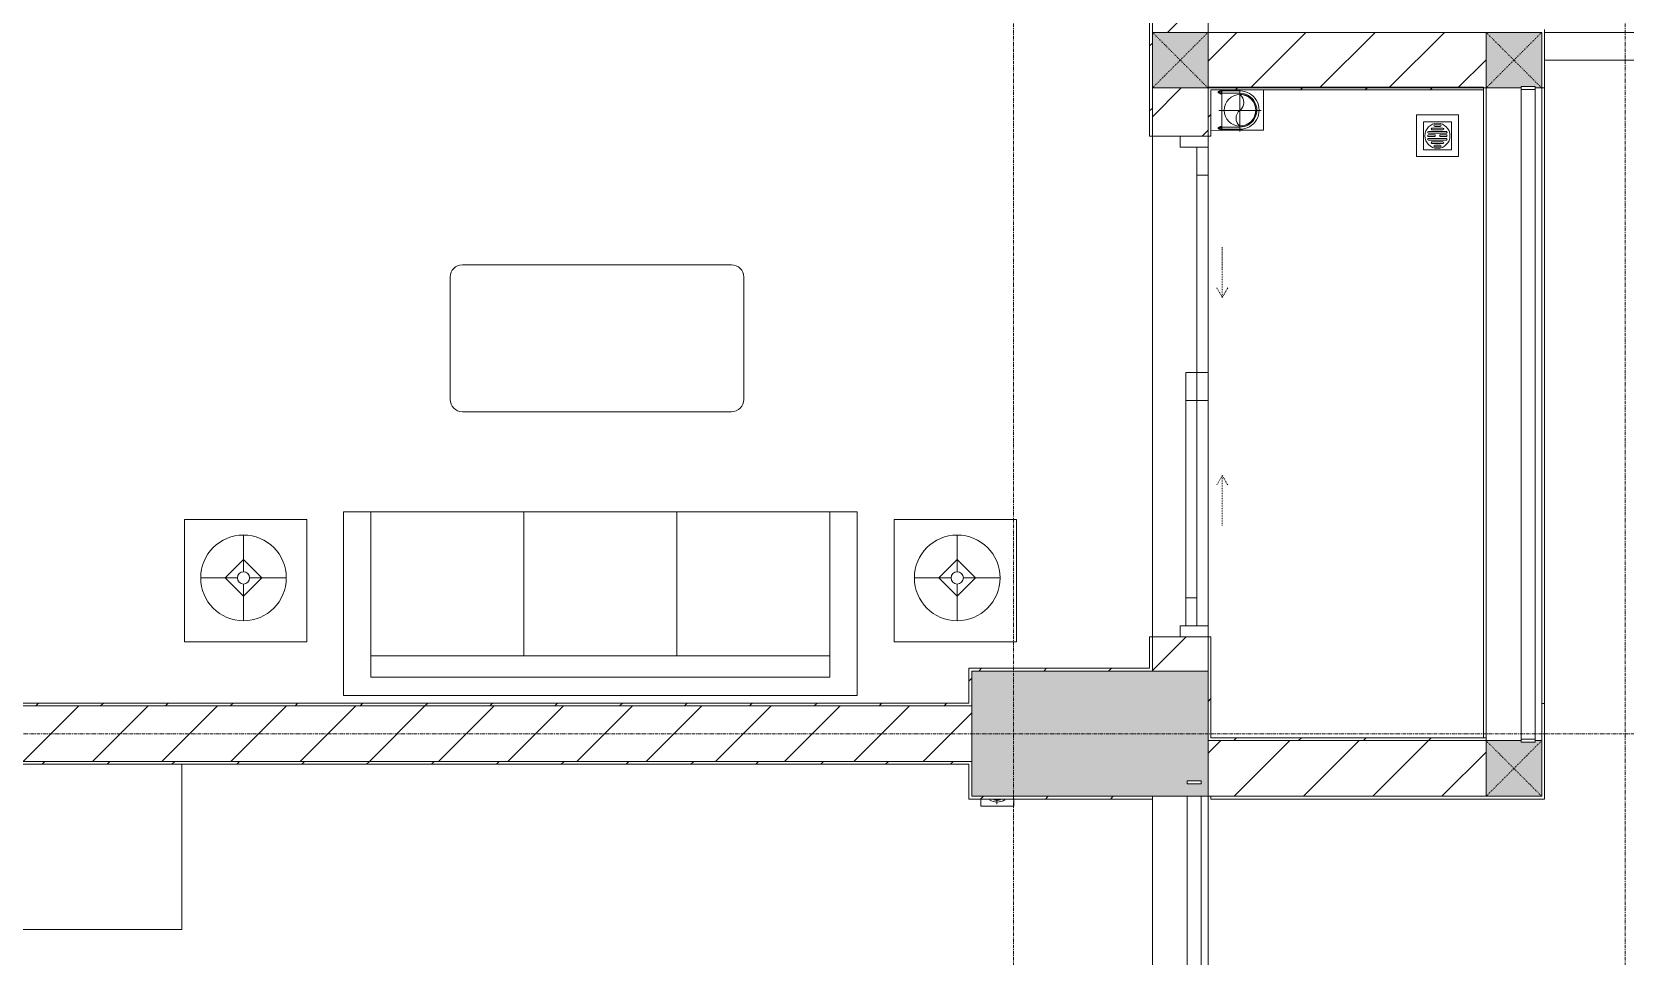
# Model space of a CAD drawing. Header units: millimetres. Extents: x 5356 to 209803, y -16346 to 109894.
# Drawn here: x 49223 to 54953, y 60937 to 64260 of the extents above; entities that cross this region are included whole.
import ezdxf

# ---------------------------------------------------------------- set-up
doc = ezdxf.new("R2010")
doc.units = ezdxf.units.MM
for name, pattern in [('Dash', [6, 3, -3]), ('Grid Line', [22.225, 12.7, -3.175, 3.175, -3.175]), ('IMPORT-CENTER _3_', [10.16, 6.35, -1.27, 1.27, -1.27])]:
    doc.linetypes.add(name, pattern=pattern)
for name, color, linetype, lineweight in [('0-1', 7, 'Continuous', 5), ('A-DOOR', 31, 'Continuous', 9), ('A-DOOR-FRAM', 31, 'Continuous', 9), ('A-DOOR-HDLN', 31, 'Dash', 9), ('A-FLOR-1', 9, 'Continuous', 9), ('A-FLOR-HRAL', 11, 'Continuous', 9), ('A-FLOR-HRAL-1', 9, 'Continuous', 9), ('A-WALL', 113, 'Continuous', 9), ('A-WALL-2', 9, 'Continuous', 9), ('A-WALL-3', 113, 'Continuous', 18), ('A-WALL-PATT-2', 9, 'Continuous', 9), ('A-WALL-PATT-3', 111, 'Continuous', 9), ('G-IMPT', 8, 'Continuous', 9), ('G-IMPT-1', 9, 'Continuous', 9), ('G-IMPT-2', 8, 'IMPORT-CENTER _3_', 9), ('I-FURN', 30, 'Continuous', 9), ('I-FURN-1', 9, 'Continuous', 9), ('I-WALL-1', 253, 'Continuous', 18), ('I-WALL-2', 9, 'Continuous', 9), ('M-EQPM', 50, 'Continuous', 9), ('S-BEAM-1', 9, 'Continuous', 9), ('S-COLS', 52, 'Continuous', 9), ('S-COLS-1', 254, 'Continuous', 5), ('S-COLS-2', 253, 'Continuous', 18), ('S-COLS-4', 52, 'Continuous', 18), ('S-COLS-5', 52, 'Dash', 9), ('S-COLS-HDLN', 52, 'Dash', 9), ('S-GRID-1', 1, 'Grid Line', 9)]:
    doc.layers.add(name, color=color, linetype=linetype, lineweight=lineweight)
pattern_1 = [(45, (0, 0), (-116.67262, 116.67262), [])]
pattern_2 = [(45, (0, 0), (-124.4508, 124.4508), [])]

# ---------------------------------------------------------------- blocks, each defined once
blk = doc.blocks.new('NCV_TKTC_KET CAU_rvt-1-TKCS_MB ĐỊNH VỊ MỐC TỌA ĐỘ CÔNG TRÌNH')
at = {"layer": 'S-COLS-1'}
h = blk.add_hatch(color=256, dxfattribs=at)
h.paths.add_polyline_path([(53452.6, 61511.9), (53452.6, 61961.9), (52602.6, 61961.9), (52602.6, 61511.9), (53427.6, 61511.9)])
h.paths.add_polyline_path([(53427.6, 61556.9), (53377.6, 61556.9), (53377.6, 61566.9), (53427.6, 61566.9)])
at = {"layer": 'A-FLOR-1'}
blk.add_line((53452.6, 60436.9), (53452.6, 61511.9), dxfattribs=at)
at = {"layer": 'S-BEAM-1'}
blk.add_line((54652.6, 61711.9), (54652.6, 64058.6), dxfattribs=at)
at = {"layer": 'S-COLS-2'}
for p, q in [((52602.6, 61961.9), (52602.6, 61511.9)), ((53452.6, 61961.9), (52602.6, 61961.9)), ((53452.6, 61511.9), (53452.6, 61961.9)), ((52602.6, 61511.9), (53452.6, 61511.9))]:
    blk.add_line(p, q, dxfattribs=at)
blk = doc.blocks.new('LOBBY_SOFA_1 - LOBBY_SOFA_1-V30-TKCS_MB ĐỊNH VỊ MỐC TỌA ĐỘ CÔNG TRÌNH')
at = {"layer": 'I-FURN'}
for p, q in [((-2128.3, 1548.5), (-1160.3, 1548.5)), ((-2172.3, 1064.5), (-2172.3, 1504.5)), ((-1116.3, 1504.5), (-1116.3, 1064.5)), ((-1160.3, 1020.5), (-2128.3, 1020.5)), ((-2688.2, 633.5), (-3128.2, 633.5)), ((-3128.2, 633.5), (-3128.2, 193.5)), ((-2688.2, 193.5), (-2688.2, 633.5)), ((-2556, 660), (-708, 660)), ((-2556, 0), (-2556, 660)), ((-2457, 66), (-2457, 660)), ((-1907, 143), (-1907, 660)), ((-1357, 143), (-1357, 660)), ((-807, 660), (-807, 66)), ((-708, 660), (-708, 0)), ((-575.9, 633.5), (-135.9, 633.5)), ((-575.9, 193.5), (-575.9, 633.5)), ((-135.9, 633.5), (-135.9, 193.5)), ((-2915.4, 445), (-2915.4, 577)), ((-348.6, 445), (-348.6, 577)), ((-2981.4, 423), (-2915.4, 489)), ((-2915.4, 489), (-2849.4, 423)), ((-348.6, 489), (-414.6, 423)), ((-282.6, 423), (-348.6, 489)), ((-2937.4, 423), (-3069.4, 423)), ((-2915.4, 357), (-2981.4, 423)), ((-2849.4, 423), (-2915.4, 357)), ((-2893.4, 423), (-2761.4, 423)), ((-370.6, 423), (-502.6, 423)), ((-414.6, 423), (-348.6, 357)), ((-348.6, 357), (-282.6, 423)), ((-326.6, 423), (-194.6, 423)), ((-2915.4, 269), (-2915.4, 401)), ((-348.6, 269), (-348.6, 401)), ((-3128.2, 193.5), (-2688.2, 193.5)), ((-135.9, 193.5), (-575.9, 193.5)), ((-807, 143), (-2457, 143)), ((-807, 66), (-2457, 66)), ((-708, 0), (-2556, 0))]:
    blk.add_line(p, q, dxfattribs=at)
for centre, radius in [((-2915.4, 423), 154), ((-348.6, 423), 154), ((-2915.4, 423), 22), ((-348.6, 423), 22)]:
    blk.add_circle(centre, radius, dxfattribs=at)
for centre, start, end in [((-2128.3, 1504.5), 90, 180), ((-1160.3, 1504.5), 0, 90), ((-2128.3, 1064.5), 180, 270), ((-1160.3, 1064.5), 270, 0)]:
    blk.add_arc(centre, 44, start, end, dxfattribs=at)
at = {"layer": 'I-FURN-1'}
for p, q in [((-2128.3, 1548.5), (-1160.3, 1548.5)), ((-2172.3, 1064.5), (-2172.3, 1504.5)), ((-1116.3, 1504.5), (-1116.3, 1064.5)), ((-1160.3, 1020.5), (-2128.3, 1020.5)), ((-3128.2, 633.5), (-2688.2, 633.5)), ((-3128.2, 193.5), (-3128.2, 633.5)), ((-2688.2, 633.5), (-2688.2, 193.5)), ((-2556, 660), (-708, 660)), ((-2556, 0), (-2556, 660)), ((-708, 660), (-708, 0)), ((-575.9, 633.5), (-135.9, 633.5)), ((-575.9, 193.5), (-575.9, 633.5)), ((-135.9, 633.5), (-135.9, 193.5)), ((-2688.2, 193.5), (-3128.2, 193.5)), ((-135.9, 193.5), (-575.9, 193.5)), ((-708, 0), (-2556, 0))]:
    blk.add_line(p, q, dxfattribs=at)
for centre, start, end in [((-2128.3, 1504.5), 90, 180), ((-1160.3, 1504.5), 0, 90), ((-2128.3, 1064.5), 180, 270), ((-1160.3, 1064.5), 270, 0)]:
    blk.add_arc(centre, 44, start, end, dxfattribs=at)
blk = doc.blocks.new('MAY GIAT - MAY GIAT_dwg-V5-TKCS_MB ĐỊNH VỊ MỐC TỌA ĐỘ CÔNG TRÌNH')
at = {"layer": 'G-IMPT-1', "flags": 128}
blk.add_lwpolyline([(5, 596.6), (5, 2.3), (605, 2.3), (605, 596.6)], dxfattribs=at)
blk = doc.blocks.new('MAY GIAT - MAY GIAT-V8-TKCS_MB ĐỊNH VỊ MỐC TỌA ĐỘ CÔNG TRÌNH')
at = {"layer": 'I-FURN-1'}
for p, q in [((5, -2.3), (605, -2.3)), ((5, -596.6), (5, -2.3)), ((605, -2.3), (605, -596.6))]:
    blk.add_line(p, q, dxfattribs=at)
at = {"extrusion": (0, 0, -1), "zscale": -1, "rotation": 180}
blk.add_blockref('MAY GIAT - MAY GIAT_dwg-V5-TKCS_MB ĐỊNH VỊ MỐC TỌA ĐỘ CÔNG TRÌNH', (0, 0), dxfattribs=at)
blk = doc.blocks.new('Railing - 50 x 10mm-457210-TKCS_MB ĐỊNH VỊ MỐC TỌA ĐỘ CÔNG TRÌNH')
at = {"layer": 'A-FLOR-HRAL-1'}
for p, q in [((25, 5), (-25, 5)), ((-25, 5), (-25, -5)), ((25, -5), (25, 5)), ((-25, -5), (25, -5))]:
    blk.add_line(p, q, dxfattribs=at)
blk = doc.blocks.new('Railing - Railing-641413-TKCS_MB ĐỊNH VỊ MỐC TỌA ĐỘ CÔNG TRÌNH')
at = {"layer": 'A-FLOR-HRAL-1'}
for p, q in [((30469.2, 52251.2), (30469.2, 51181.2)), ((30519.2, 51181.2), (30519.2, 52251.2))]:
    blk.add_line(p, q, dxfattribs=at)
at = {"extrusion": (0, 0, -1), "zscale": -1}
for p in [(-30494.2, 52301.2), (-30494.2, 51176.2)]:
    blk.add_blockref('Railing - 50 x 10mm-457210-TKCS_MB ĐỊNH VỊ MỐC TỌA ĐỘ CÔNG TRÌNH', p, dxfattribs=at)
blk = doc.blocks.new('NCV_TKTC_TANG 1_rvt-1-TKCS_MB ĐỊNH VỊ MỐC TỌA ĐỘ CÔNG TRÌNH')
at = {"layer": 'A-WALL-PATT-2'}
h = blk.add_hatch(dxfattribs=at)
h.set_pattern_fill('FP_3', color=256, style=0, pattern_type=2)
h.set_pattern_definition(pattern_1)
h.paths.add_polyline_path([(53252.6, 61962), (53252.6, 62085.3), (53242.6, 62085.3), (53242.6, 61962)])
h.paths.add_polyline_path([(53242.6, 63885.3), (53252.6, 63885.3), (53252.6, 64826.9), (53242.6, 64826.9), (53242.6, 64526.9)])
h = blk.add_hatch(dxfattribs=at)
h.set_pattern_fill('FP_3', color=256, style=0, pattern_type=2)
h.set_pattern_definition(pattern_1)
h.paths.add_polyline_path([(53452.6, 61711.9), (53462.6, 61711.9), (53462.6, 62085.3), (53452.6, 62085.3)])
h.paths.add_polyline_path([(53452.6, 63885.3), (53462.6, 63885.3), (53462.6, 64061.9), (53452.6, 64061.9), (53452.6, 63885.3)])
h = blk.add_hatch(dxfattribs=at)
h.set_pattern_fill('FP_3', color=256, style=0, pattern_type=2)
h.set_pattern_definition(pattern_1)
h.paths.add_polyline_path([(53773.8, 64051.9), (54442.6, 64051.9), (54442.6, 64061.9), (53462.6, 64061.9), (53462.6, 64051.9)])
h = blk.add_hatch(dxfattribs=at)
h.set_pattern_fill('FP_3', color=256, style=0, pattern_type=2)
h.set_pattern_definition(pattern_1)
h.paths.add_polyline_path([(52592.5, 61962), (53242.6, 61962), (53242.6, 61972), (52592.5, 61972)])
h = blk.add_hatch(dxfattribs=at)
h.set_pattern_fill('FP_3', color=256, style=0, pattern_type=2)
h.set_pattern_definition(pattern_1)
h.paths.add_polyline_path([(52602.5, 61836.9), (52602.5, 61962), (52592.5, 61962), (52592.5, 61836.9)])
h = blk.add_hatch(dxfattribs=at)
h.set_pattern_fill('FP_3', color=256, style=0, pattern_type=2)
h.set_pattern_definition(pattern_1)
h.paths.add_polyline_path([(45752.6, 61836.9), (52592.5, 61836.9), (52592.5, 61846.9), (45752.6, 61846.9)])
h = blk.add_hatch(dxfattribs=at)
h.set_pattern_fill('FP_3', color=256, style=0, pattern_type=2)
h.set_pattern_definition(pattern_1)
h.paths.add_polyline_path([(53462.6, 61711.9), (54452.6, 61711.9), (54452.6, 61721.9), (53462.6, 61721.9)])
h = blk.add_hatch(dxfattribs=at)
h.set_pattern_fill('FP_3', color=256, style=0, pattern_type=2)
h.set_pattern_definition(pattern_1)
h.paths.add_polyline_path([(52592.6, 61626.9), (52602.6, 61626.9), (52602.6, 61636.9), (49152.6, 61636.9), (49152.6, 61626.9), (52563.4, 61626.9)])
h = blk.add_hatch(dxfattribs=at)
h.set_pattern_fill('FP_3', color=256, style=0, pattern_type=2)
h.set_pattern_definition(pattern_1)
h.paths.add_polyline_path([(53252.6, 61501.9), (53252.6, 61511.9), (52602.6, 61511.9), (52602.6, 61501.9)])
at = {"layer": 'A-FLOR-1'}
for p, q in [((53252.6, 62085.3), (53252.6, 63885.3)), ((53252.6, 63885.3), (53252.6, 62085.3)), ((53452.6, 62125.3), (53452.6, 62935.5))]:
    blk.add_line(p, q, dxfattribs=at)
at = {"layer": 'A-WALL-2'}
for p, q in [((53252.6, 60437.3), (53252.6, 61501.9)), ((53452.6, 61511.9), (53452.6, 60437.3))]:
    blk.add_line(p, q, dxfattribs=at)
at = {"layer": 'I-WALL-1'}
for p, q in [((53242.6, 64826.9), (53242.6, 63885.3)), ((53252.6, 63885.3), (53252.6, 64826.9)), ((53452.6, 64061.9), (53452.6, 63885.3)), ((53462.6, 64061.9), (53452.6, 64061.9)), ((54442.6, 64061.9), (53462.6, 64061.9)), ((54442.6, 64051.9), (54442.6, 64061.9)), ((53462.6, 64051.9), (54442.6, 64051.9)), ((53462.6, 63885.3), (53462.6, 64051.9)), ((53242.6, 63885.3), (53252.6, 63885.3)), ((53452.6, 63885.3), (53462.6, 63885.3)), ((53242.6, 62085.3), (53242.6, 61972)), ((53252.6, 62085.3), (53242.6, 62085.3)), ((53252.6, 61962), (53252.6, 62085.3)), ((53452.6, 62085.3), (53452.6, 61711.9)), ((53462.6, 62085.3), (53452.6, 62085.3)), ((53462.6, 61721.9), (53462.6, 62085.3)), ((53242.6, 61972), (52592.5, 61972)), ((52592.5, 61972), (52592.5, 61962)), ((52592.5, 61962), (52592.5, 61846.9)), ((52602.5, 61962), (53242.6, 61962)), ((52602.5, 61836.9), (52602.5, 61962)), ((53242.6, 61962), (53252.6, 61962)), ((45752.6, 61836.9), (52592.5, 61836.9)), ((52592.5, 61846.9), (45762.6, 61846.9)), ((52592.5, 61836.9), (52602.5, 61836.9)), ((54452.6, 61721.9), (53462.6, 61721.9)), ((54452.6, 61711.9), (54452.6, 61721.9)), ((53452.6, 61711.9), (53462.6, 61711.9)), ((53462.6, 61711.9), (54452.6, 61711.9)), ((52602.6, 61636.9), (49152.6, 61636.9)), ((49162.6, 61626.9), (52592.6, 61626.9)), ((52592.6, 61626.9), (52592.6, 61501.9)), ((52602.6, 61626.9), (52602.6, 61636.9)), ((52602.6, 61511.9), (52602.6, 61626.9)), ((52592.6, 61501.9), (52602.6, 61501.9)), ((53252.6, 61511.9), (52602.6, 61511.9)), ((52602.6, 61501.9), (53252.6, 61501.9)), ((53252.6, 61501.9), (53252.6, 61511.9))]:
    blk.add_line(p, q, dxfattribs=at)
at = {"layer": 'I-WALL-2'}
for p, q in [((54442.6, 61721.9), (54442.6, 64051.9)), ((54452.6, 64058.6), (54452.6, 61721.9))]:
    blk.add_line(p, q, dxfattribs=at)
at = {"layer": 'A-FLOR-HRAL-1'}
blk.add_blockref('Railing - Railing-641413-TKCS_MB ĐỊNH VỊ MỐC TỌA ĐỘ CÔNG TRÌNH', (22908.5, 9260.7), dxfattribs=at)
at = {"layer": 'I-FURN-1'}
blk.add_blockref('LOBBY_SOFA_1 - LOBBY_SOFA_1-V30-TKCS_MB ĐỊNH VỊ MỐC TỌA ĐỘ CÔNG TRÌNH', (52899.1, 61874.1), dxfattribs=at)
at = {"layer": 'I-FURN-1', "rotation": 180}
blk.add_blockref('MAY GIAT - MAY GIAT-V8-TKCS_MB ĐỊNH VỊ MỐC TỌA ĐỘ CÔNG TRÌNH', (49767.5, 61030.3), dxfattribs=at)
blk = doc.blocks.new('DEG_02-DEG_03 - DEG_02B-1800x2400mm-CỬA ĐI 02 CÁNH TRƯỢT-2213204-TKCS_MB ĐỊNH VỊ MỐC TỌA ĐỘ CÔNG TRÌNH')
at = {"layer": 'A-DOOR'}
for p, q in [((-760, 100), (-860, 100)), ((-860, 100), (-860, 60)), ((-860, 60), (-760, 60)), ((-760, 60), (-760, 100)), ((-760, 100), (-50, 100)), ((-50, 60), (-760, 60)), ((50, 100), (-50, 100)), ((-50, 100), (-50, 60)), ((50, 60), (-50, 60)), ((-50, 60), (-50, 20)), ((-50, 60), (50, 60)), ((50, 60), (50, 100)), ((50, 20), (50, 60)), ((50, 60), (760, 60)), ((860, 60), (760, 60)), ((760, 60), (760, 20)), ((860, 20), (860, 60)), ((-50, 20), (50, 20)), ((760, 20), (50, 20)), ((760, 20), (860, 20))]:
    blk.add_line(p, q, dxfattribs=at)
at = {"layer": 'A-DOOR-FRAM'}
for p, q in [((-860, 100), (-900, 100)), ((-900, 100), (-900, 0)), ((-860, 0), (-860, 100)), ((900, 100), (860, 100)), ((860, 100), (860, 0)), ((900, 0), (900, 100)), ((-900, 0), (-860, 0)), ((860, 0), (900, 0))]:
    blk.add_line(p, q, dxfattribs=at)
at = {"layer": 'A-DOOR-HDLN'}
for p, q in [((-500.4, 151.1), (-320.4, 151.1)), ((-320.4, 151.1), (-355, 171.1)), ((-320.4, 151.1), (-355, 131.1)), ((320.4, 151.1), (355, 171.1)), ((320.4, 151.1), (355, 131.1)), ((500.4, 151.1), (320.4, 151.1))]:
    blk.add_line(p, q, dxfattribs=at)
blk = doc.blocks.new('Railing - 50 x 10mm-1251311-TKCS_MB ĐỊNH VỊ MỐC TỌA ĐỘ CÔNG TRÌNH')
at = {"layer": 'A-FLOR-HRAL'}
for p, q in [((25, 5), (-25, 5)), ((-25, 5), (-25, -5)), ((25, -5), (25, 5)), ((-25, -5), (25, -5))]:
    blk.add_line(p, q, dxfattribs=at)
blk = doc.blocks.new('Railing - Railing-1598472-TKCS_MB ĐỊNH VỊ MỐC TỌA ĐỘ CÔNG TRÌNH')
at = {"layer": 'A-FLOR-HRAL'}
for p, q in [((54578.6, 64053.6), (54578.6, 61716.9)), ((54628.6, 61716.9), (54628.6, 64053.6))]:
    blk.add_line(p, q, dxfattribs=at)
for p in [(54603.6, 64058.6), (54603.6, 61711.9)]:
    blk.add_blockref('Railing - 50 x 10mm-1251311-TKCS_MB ĐỊNH VỊ MỐC TỌA ĐỘ CÔNG TRÌNH', p)
blk = doc.blocks.new('TKTC_XREF_251221_MB TANG 1 - TKTC_XREF_260130_MB TANG 1_dwg_THU NUOC - THU NUOC-444531-TKCS_MB TẦNG 1-4202124-TKCS_MB ĐỊNH VỊ MỐC TỌA ĐỘ CÔNG TRÌNH')
at = {"layer": 'M-EQPM'}
for p, q in [((-23.3, 10.8), (40.9, 10.8)), ((40.9, 4.8), (-23.3, 4.8)), ((-11, 23.3), (28.5, 23.3)), ((28.5, 17.3), (-11, 17.3)), ((-1.1, 35.6), (18.5, 35.6)), ((18.5, 29.6), (-1.1, 29.6)), ((-23.3, -13.6), (40.9, -13.6)), ((40.9, -19.6), (-23.3, -19.6)), ((-11, -26.1), (28.5, -26.1)), ((28.5, -32.1), (-11, -32.1)), ((-1.1, -38.5), (18.5, -38.5)), ((18.5, -44.5), (-1.1, -44.5))]:
    blk.add_line(p, q, dxfattribs=at)
at = {"layer": 'M-EQPM', "flags": 128}
for points in [[(83.7, -79.4), (83.7, 70.6), (-66.3, 70.6), (-66.3, -79.4)], [(58.7, -54.4), (58.7, 45.6), (-41.3, 45.6), (-41.3, -54.4)]]:
    blk.add_lwpolyline(points, close=True, dxfattribs=at)
for points in [[(-23.3, -1.2), (0.7, -1.2), (0.7, -7.2), (-23.3, -7.2)], [(40.9, -7.2), (16.7, -7.2), (16.7, -1.2), (40.9, -1.2)]]:
    blk.add_lwpolyline(points, dxfattribs=at)
at = {"layer": 'M-EQPM'}
for centre, radius, start, end in [((8.7, -4.4), 45, 360, 180), ((8.7, -4.4), 45, 360, 180), ((-23.3, 7.8), 3, 90, 270), ((-11, 20.3), 3, 90, 270), ((-1.1, 32.6), 3, 90, 270), ((18.5, 32.6), 3, 270, 90), ((28.5, 20.3), 3, 270, 90), ((40.9, 7.8), 3, 270, 90), ((8.7, -4.4), 45, 180, 360), ((8.7, -4.4), 45, 180, 360), ((-23.3, -4.2), 3, 90, 270), ((-23.3, -16.6), 3, 90, 270), ((-11, -29.1), 3, 90, 270), ((-1.1, -41.5), 3, 90, 270), ((18.5, -41.5), 3, 270, 90), ((28.5, -29.1), 3, 270, 90), ((40.9, -4.2), 3, 270, 90), ((40.9, -16.6), 3, 270, 90)]:
    blk.add_arc(centre, radius, start, end, dxfattribs=at)
blk = doc.blocks.new('TKTC_XREF_251221_MB TANG 1 - TKTC_XREF_260130_MB TANG 1_dwg_CUM U_DN100-V252-TKCS_MB ĐỊNH VỊ MỐC TỌA ĐỘ CÔNG TRÌNH')
at = {"layer": 'G-IMPT'}
blk.add_hatch(color=256, dxfattribs=at).paths.add_polyline_path([(61, 0), (55.3, -20.6), (55.3, 24.4), (58.9, 15.8)])
for radius, start, end in [(57, 355.51306, 4.48694), (61, 345.73256, 14.26744), (69, 329.57346, 30.42654)]:
    blk.add_arc((0, 0), radius, start, end, dxfattribs=at)
blk = doc.blocks.new('TKTC_XREF_251221_MB TANG 1 - TKTC_XREF_260130_MB TANG 1_dwg_$cc-V253-TKCS_MB ĐỊNH VỊ MỐC TỌA ĐỘ CÔNG TRÌNH')
at = {"layer": 'G-IMPT-2'}
blk.add_line((-0.673, 0), (-0.468, 0), dxfattribs=at)
blk = doc.blocks.new('TKTC_XREF_251221_MB TANG 1 - TKTC_XREF_260130_MB TANG 1_dwg_CUM U_DN100-4202115-TKCS_MB ĐỊNH VỊ MỐC TỌA ĐỘ CÔNG TRÌNH')
at = {"layer": 'G-IMPT'}
blk.add_hatch(color=256, dxfattribs=at).paths.add_polyline_path([(0, -61), (0, -57), (14.8, -55.1), (28.5, -49.4), (40.3, -40.3), (49.4, -28.5), (55.1, -14.8), (57, 0), (55.1, 14.8), (49.4, 28.5), (40.3, 40.3), (28.5, 49.4), (14.8, 55.1), (0, 57), (0, 61), (15.8, 58.9), (35.6, 48.9), (43.1, 43.1), (52.8, 30.5), (58.9, 15.8), (61, 0), (58.9, -15.8), (52.8, -30.5), (43.1, -43.1), (30.5, -52.8), (15.8, -58.9)])
for p, q in [((-79.1, 66.6), (-79.1, 63.4)), ((-76.6, 66.6), (-76.6, 63.4)), ((-74.6, 66.6), (-74.6, 63.4)), ((-72.7, 69.3), (-72.7, 60.7)), ((-66.9, 67.9), (-71.7, 67.9)), ((-66.9, 62.1), (-71.7, 62.1)), ((-65, 69), (0, 69)), ((-79.1, -63.4), (-79.1, -66.6)), ((-76.6, -63.4), (-76.6, -66.6)), ((-74.6, -63.4), (-74.6, -66.6)), ((-72.7, -60.7), (-72.7, -69.3)), ((-66.9, -62.1), (-71.7, -62.1)), ((-66.9, -67.9), (-71.7, -67.9)), ((-65, -69), (0, -69))]:
    blk.add_line(p, q, dxfattribs=at)
at = {"layer": 'G-IMPT', "flags": 128}
for points in [[(-72.7, 67.6), (-78.1, 67.6), (-78.1, 62.4), (-72.7, 62.4)], [(-71.7, 59.2), (-66.9, 59.2), (-66.9, 70.8), (-71.7, 70.8)], [(-66.9, 70.8), (-66.9, 72.7), (-65, 72.7), (-65, 57.3), (-66.9, 57.3), (-66.9, 59.2)], [(-65, 61), (0, 61), (0, 57)], [(-66.9, -59.2), (-66.9, -57.3), (-65, -57.3), (-65, -72.7), (-66.9, -72.7), (-66.9, -70.8)], [(-65, -61), (0, -61), (0, -57)], [(-72.7, -62.4), (-78.1, -62.4), (-78.1, -67.6), (-72.7, -67.6)], [(-71.7, -70.8), (-66.9, -70.8), (-66.9, -59.2), (-71.7, -59.2)]]:
    blk.add_lwpolyline(points, dxfattribs=at)
at = {"layer": 'G-IMPT'}
for centre, radius, start, end in [((-78.1, 66.6), 0.96, 90, 180), ((-78.1, 63.4), 0.96, 180, 270), ((-71.1, 69.3), 1.56, 112.61986, 247.38014), ((-67.9, 65), 4.8, 143.1301, 216.8699), ((-71.1, 60.7), 1.56, 112.61986, 247.38014), ((0, 0), 69, 270, 90), ((0, 0), 61, 270, 90), ((0, 0), 57, 270, 90), ((-78.1, -63.4), 0.96, 90, 180), ((-78.1, -66.6), 0.96, 180, 270), ((-71.1, -60.7), 1.56, 112.61986, 247.38014), ((-67.9, -65), 4.8, 143.1301, 216.8699), ((-71.1, -69.3), 1.56, 112.61986, 247.38014)]:
    blk.add_arc(centre, radius, start, end, dxfattribs=at)
blk = doc.blocks.new('TKTC_XREF_251221_MB TANG 1 - TKTC_XREF_260130_MB TANG 1_dwg_$cc-V326-TKCS_MB ĐỊNH VỊ MỐC TỌA ĐỘ CÔNG TRÌNH')
at = {"layer": 'G-IMPT'}
blk.add_circle((0, 0), 0.5, dxfattribs=at)
for centre, radius, start, end in [((0, 0), 0.5, 90, 270), ((0.188, 0.25), 0.313, 126.8699, 233.1301), ((-0.188, -0.25), 0.313, 306.8699, 53.1301)]:
    blk.add_arc(centre, radius, start, end, dxfattribs=at)
at = {"layer": 'G-IMPT-2'}
for p, q in [((0, -0.673), (0, 0.65)), ((-0.673, 0), (0.673, 0))]:
    blk.add_line(p, q, dxfattribs=at)
blk = doc.blocks.new('TKTC_XREF_251221_MB TANG 1 - TKTC_XREF_260130_MB TANG 1_dwg-4202109-TKCS_MB ĐỊNH VỊ MỐC TỌA ĐỘ CÔNG TRÌNH')
at = {"layer": 'G-IMPT'}
for p, q in [((-149649.2, -337294.7), (-149649.2, -337440.2)), ((-150516.7, -339844.7), (-150516.7, -339869.7)), ((-149699, -340911.3), (-149699, -339834.7))]:
    blk.add_line(p, q, dxfattribs=at)
at = {"layer": 'G-IMPT', "flags": 128}
for points in [[(-149649.3, -337294.7), (-149649.3, -337440.4), (-149689.1, -337440.1)], [(-149649.2, -337440.2), (-149499.5, -337440.2), (-149499.5, -337294.7)], [(-150516.7, -339869.7), (-150397.1, -339869.7), (-150397.1, -339844.7)]]:
    blk.add_lwpolyline(points, dxfattribs=at)
at = {"extrusion": (0, 0, -1)}
for name, p, xscale, yscale, zscale, rotation in [('TKTC_XREF_251221_MB TANG 1 - TKTC_XREF_260130_MB TANG 1_dwg_CUM U_DN100-4202115-TKCS_MB ĐỊNH VỊ MỐC TỌA ĐỘ CÔNG TRÌNH', (149584.3, -337367.7), 0.9975000000000006, 0.9975000000000006, -0.9975000000000006, 180.000991338195), ('TKTC_XREF_251221_MB TANG 1 - TKTC_XREF_260130_MB TANG 1_dwg_$cc-V326-TKCS_MB ĐỊNH VỊ MỐC TỌA ĐỘ CÔNG TRÌNH', (149584.3, -337368.6), 113.7150000000073, 113.7150000000073, -113.7150000000073, 359.9990086636432), ('TKTC_XREF_251221_MB TANG 1 - TKTC_XREF_260130_MB TANG 1_dwg_CUM U_DN100-V252-TKCS_MB ĐỊNH VỊ MỐC TỌA ĐỘ CÔNG TRÌNH', (150457.3, -339801), 0.7894736842105242, 0.7894736842105242, -0.7894736842105242, 269.9999999984439)]:
    blk.add_blockref(name, p, dxfattribs=dict(at, xscale=xscale, yscale=yscale, zscale=zscale, rotation=rotation))
at = {"extrusion": (0, 0, -1), "zscale": -1}
blk.add_blockref('TKTC_XREF_251221_MB TANG 1 - TKTC_XREF_260130_MB TANG 1_dwg_THU NUOC - THU NUOC-444531-TKCS_MB TẦNG 1-4202124-TKCS_MB ĐỊNH VỊ MỐC TỌA ĐỘ CÔNG TRÌNH', (148865.3, -337455.6), dxfattribs=at)
at = {"xscale": 90.00000000005122, "yscale": 90.00000000005122, "zscale": 90.00000000005122, "rotation": 90.37402677993775}
blk.add_blockref('TKTC_XREF_251221_MB TANG 1 - TKTC_XREF_260130_MB TANG 1_dwg_$cc-V253-TKCS_MB ĐỊNH VỊ MỐC TỌA ĐỘ CÔNG TRÌNH', (-150459.1, -339802.6), dxfattribs=at)
blk = doc.blocks.new('TKTC_XREF_251221_MB TANG 1 - TKTC_XREF_251221_MB TANG 1-2038492-TKCS_MB ĐỊNH VỊ MỐC TỌA ĐỘ CÔNG TRÌNH')
blk.add_blockref('TKTC_XREF_251221_MB TANG 1 - TKTC_XREF_260130_MB TANG 1_dwg-4202109-TKCS_MB ĐỊNH VỊ MỐC TỌA ĐỘ CÔNG TRÌNH', (169499.1, 384109.7))
blk = doc.blocks.new('G1_SOF - BO TRU - 200x200-3050151-TKCS_MB ĐỊNH VỊ MỐC TỌA ĐỘ CÔNG TRÌNH')
at = {"layer": 'S-COLS-HDLN'}
for p, q in [((-100, 100), (100, -100)), ((100, 100), (-100, -100))]:
    blk.add_line(p, q, dxfattribs=at)

msp = doc.modelspace()

# ---------------------------------------------------------------- hatches: boundary and pattern name
at = {"layer": 'A-WALL-PATT-3'}
h = msp.add_hatch(dxfattribs=at)
h.set_pattern_fill('FP_1', color=256, style=0, pattern_type=2)
h.set_pattern_definition(pattern_2)
h.paths.add_polyline_path([(53452.6, 64258.6), (53452.6, 66035.3), (53252.6, 66035.3), (53252.6, 64258.6)])
h.paths.add_polyline_path([(53252.6, 67435.3), (53452.6, 67435.3), (53452.6, 68435.3), (53252.6, 68435.3)])
h = msp.add_hatch(dxfattribs=at)
h.set_pattern_fill('FP_1', color=256, style=0, pattern_type=2)
h.set_pattern_definition(pattern_2)
h.paths.add_polyline_path([(53452.6, 64058.6), (54452.6, 64058.6), (54452.6, 64258.6), (53452.6, 64258.6)])
h = msp.add_hatch(dxfattribs=at)
h.set_pattern_fill('FP_1', color=256, style=0, pattern_type=2)
h.set_pattern_definition(pattern_2)
h.paths.add_polyline_path([(53352.6, 61961.9), (53452.6, 61961.9), (53452.6, 62085.3), (53252.6, 62085.3), (53252.6, 61961.9)])
h.paths.add_polyline_path([(53352.6, 63885.3), (53452.6, 63885.3), (53452.6, 64058.6), (53252.6, 64058.6), (53252.6, 63885.3)])
h = msp.add_hatch(dxfattribs=at)
h.set_pattern_fill('FP_1', color=256, style=0, pattern_type=2)
h.set_pattern_definition(pattern_2)
h.paths.add_polyline_path([(45752.6, 61636.9), (48952.9, 61636.9), (48952.9, 61835.3), (49152.9, 61835.3), (49152.9, 61636.9), (52602.6, 61636.9), (52602.6, 61836.9), (45752.6, 61836.9)])
h = msp.add_hatch(dxfattribs=at)
h.set_pattern_fill('FP_1', color=256, style=0, pattern_type=2)
h.set_pattern_definition(pattern_2)
h.paths.add_polyline_path([(53452.6, 61511.9), (54452.6, 61511.9), (54452.6, 61711.9), (53452.6, 61711.9), (53452.6, 61568.1)])
at = {"layer": 'S-COLS-1'}
for points in [[(53252.6, 64058.6), (53452.6, 64058.6), (53452.6, 64258.6), (53252.6, 64258.6)], [(54652.6, 64058.6), (54652.6, 64258.6), (54452.6, 64258.6), (54452.6, 64058.6), (54578.6, 64058.6), (54578.6, 64063.6), (54628.6, 64063.6), (54628.6, 64058.6)], [(54628.6, 61511.9), (54652.6, 61511.9), (54652.6, 61711.9), (54628.6, 61711.9), (54628.6, 61706.9), (54578.6, 61706.9), (54578.6, 61711.9), (54452.6, 61711.9), (54452.6, 61511.9), (54578.6, 61511.9)]]:
    msp.add_hatch(color=256, dxfattribs=at).paths.add_polyline_path(points)

# ---------------------------------------------------------------- linework, layer by layer
at = {"layer": 'A-WALL'}
for p, q in [((53452.6, 64058.6), (53452.6, 66035.3)), ((53252.6, 64258.6), (53452.6, 64258.6)), ((54452.6, 64058.6), (54452.6, 64258.6)), ((54662.6, 64258.6), (60152.6, 64258.6)), ((60152.6, 64158.6), (54662.6, 64158.6)), ((53452.6, 64058.6), (53252.6, 64058.6)), ((54652.6, 61845.3), (54652.6, 64058.6)), ((54662.6, 64058.6), (54662.6, 61845.3)), ((53252.6, 62085.3), (53252.6, 63885.3)), ((53452.6, 62935.3), (53452.6, 62125.3)), ((54452.6, 61511.9), (54452.6, 61711.9)), ((53462.6, 61511.9), (54452.6, 61511.9))]:
    msp.add_line(p, q, dxfattribs=at)
at = {"layer": 'A-WALL-3'}
for p, q in [((53252.6, 66035.3), (53252.6, 64258.6)), ((53452.6, 64258.6), (54652.6, 64258.6)), ((54652.6, 64258.6), (54652.6, 64058.6)), ((54662.6, 64058.6), (54662.6, 64268.6)), ((53252.6, 64058.6), (53252.6, 63885.3)), ((53452.6, 64058.6), (54452.6, 64058.6)), ((53452.6, 63885.3), (53452.6, 64058.6)), ((54652.6, 64058.6), (54662.6, 64058.6)), ((53252.6, 63885.3), (53352.6, 63885.3)), ((53252.6, 62085.3), (53252.6, 61961.9)), ((53352.6, 62085.3), (53252.6, 62085.3)), ((53452.6, 61961.9), (53452.6, 62085.3)), ((53252.6, 61961.9), (53452.6, 61961.9)), ((52602.6, 61836.9), (45752.6, 61836.9)), ((52602.6, 61636.9), (52602.6, 61836.9)), ((54662.6, 61845.3), (54652.6, 61845.3)), ((54652.6, 61845.3), (54652.6, 61511.9)), ((54662.6, 61501.9), (54662.6, 61845.3)), ((54452.6, 61711.9), (53452.6, 61711.9)), ((53452.6, 61711.9), (53452.6, 61511.9)), ((49152.9, 61636.9), (52602.6, 61636.9)), ((53452.6, 61511.9), (53462.6, 61511.9)), ((53462.6, 61511.9), (53462.6, 61501.9)), ((53462.6, 61501.9), (54662.6, 61501.9)), ((54652.6, 61511.9), (54452.6, 61511.9))]:
    msp.add_line(p, q, dxfattribs=at)
at = {"layer": 'S-COLS'}
for p, q in [((53452.6, 64258.6), (53252.6, 64258.6)), ((53452.6, 64058.6), (53452.6, 64258.6)), ((54452.6, 64258.6), (54452.6, 64058.6)), ((53252.6, 64058.6), (53452.6, 64058.6)), ((54452.6, 61711.9), (54452.6, 61511.9))]:
    msp.add_line(p, q, dxfattribs=at)
at = {"layer": 'S-COLS-4'}
for p, q in [((53252.6, 64258.6), (53252.6, 64058.6)), ((54652.6, 64258.6), (54452.6, 64258.6)), ((54652.6, 64058.6), (54652.6, 64258.6)), ((54452.6, 64058.6), (54578.6, 64058.6)), ((54628.6, 64058.6), (54652.6, 64058.6)), ((54578.6, 61711.9), (54452.6, 61711.9)), ((54652.6, 61711.9), (54628.6, 61711.9)), ((54652.6, 61511.9), (54652.6, 61711.9)), ((54452.6, 61511.9), (54652.6, 61511.9))]:
    msp.add_line(p, q, dxfattribs=at)
at = {"layer": 'S-GRID-1'}
for p, q in [((52752.6, 20960.6), (52752.6, 80482.7)), ((54952.6, 20960.6), (54952.6, 80482.7)), ((131551.8, 61736.9), (29351.8, 61736.9))]:
    msp.add_line(p, q, dxfattribs=at)

# ---------------------------------------------------------------- block references
at = {"layer": '0-1'}
for name in ['NCV_TKTC_KET CAU_rvt-1-TKCS_MB ĐỊNH VỊ MỐC TỌA ĐỘ CÔNG TRÌNH', 'NCV_TKTC_TANG 1_rvt-1-TKCS_MB ĐỊNH VỊ MỐC TỌA ĐỘ CÔNG TRÌNH']:
    msp.add_blockref(name, (0, 0), dxfattribs=at)
at = {"layer": 'A-DOOR', "rotation": 269.9999999999999}
msp.add_blockref('DEG_02-DEG_03 - DEG_02B-1800x2400mm-CỬA ĐI 02 CÁNH TRƯỢT-2213204-TKCS_MB ĐỊNH VỊ MỐC TỌA ĐỘ CÔNG TRÌNH', (53352.6, 62985.3), dxfattribs=at)
at = {"layer": 'A-FLOR-HRAL'}
msp.add_blockref('Railing - Railing-1598472-TKCS_MB ĐỊNH VỊ MỐC TỌA ĐỘ CÔNG TRÌNH', (0, 0), dxfattribs=at)
at = {"layer": 'M-EQPM'}
msp.add_blockref('TKTC_XREF_251221_MB TANG 1 - TKTC_XREF_251221_MB TANG 1-2038492-TKCS_MB ĐỊNH VỊ MỐC TỌA ĐỘ CÔNG TRÌNH', (33652.6, 17236.9), dxfattribs=at)
at = {"layer": 'S-COLS-5'}
for p in [(53352.6, 64158.6), (54552.6, 64158.6), (54552.6, 61611.9)]:
    msp.add_blockref('G1_SOF - BO TRU - 200x200-3050151-TKCS_MB ĐỊNH VỊ MỐC TỌA ĐỘ CÔNG TRÌNH', p, dxfattribs=at)

doc.saveas('drawing.dxf')
